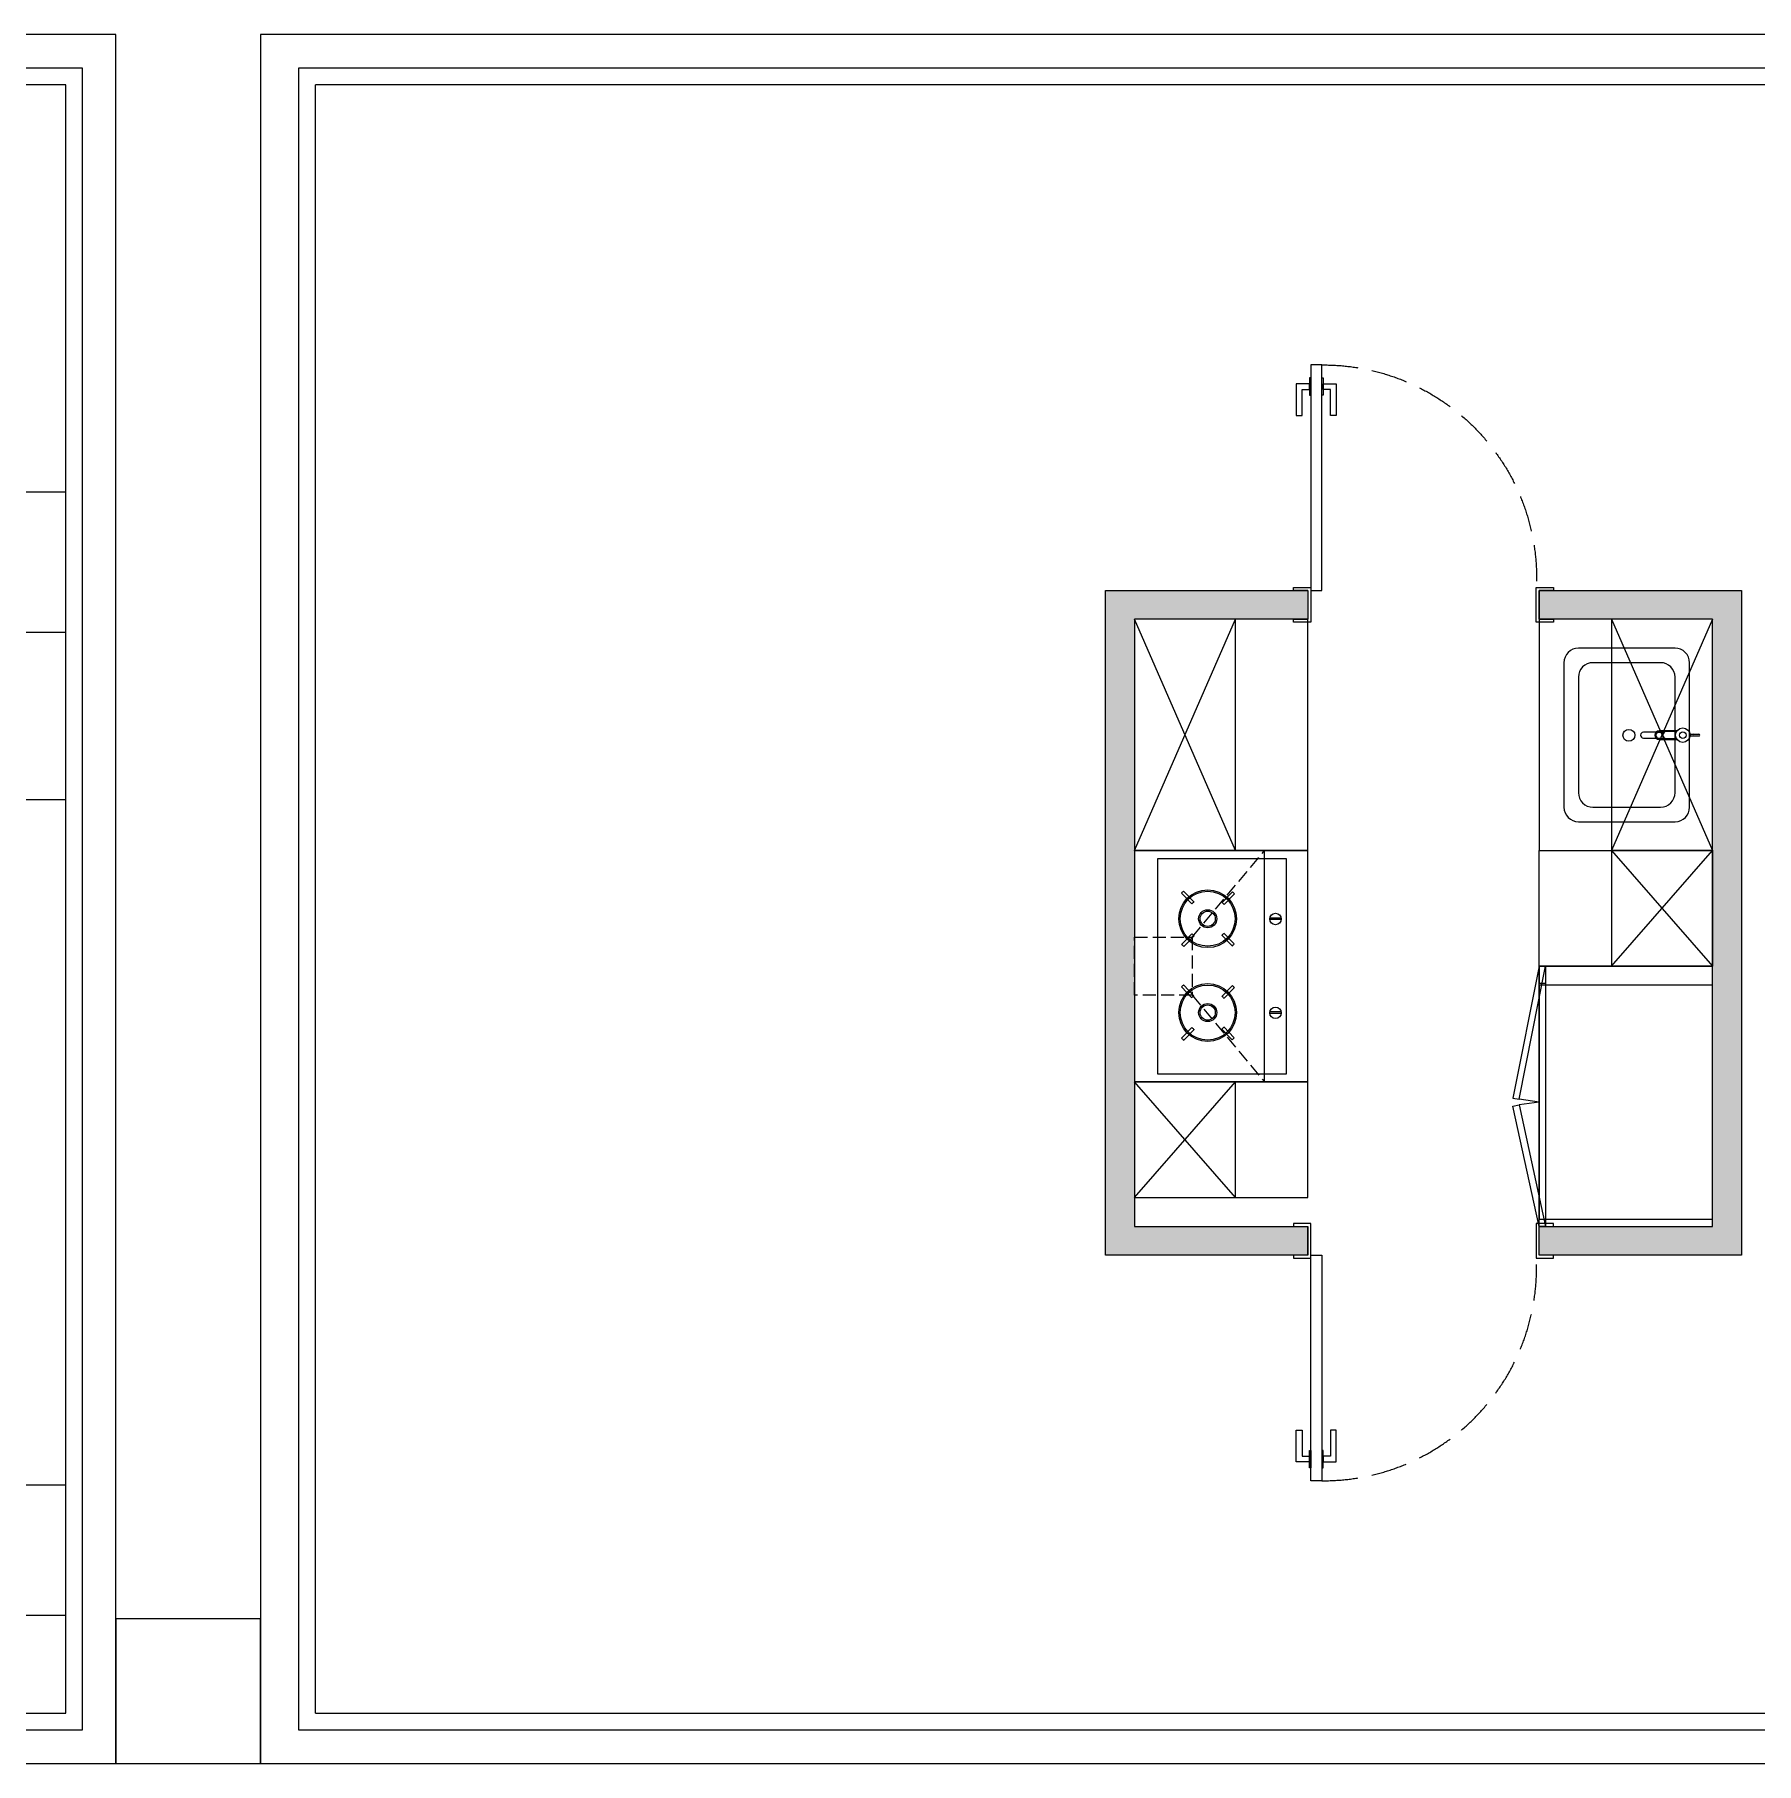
# Model space of a CAD drawing. Extents: x 422240 to 534325, y -8262 to 172635.
# Drawn here: x 479457 to 485414, y 117189 to 123170 of the extents above; entities that cross this region are included whole.
import ezdxf

# ---------------------------------------------------------------- set-up
doc = ezdxf.new("R2010")
doc.units = 0
doc.header["$LTSCALE"] = 1000
doc.header["$MEASUREMENT"] = 0
doc.linetypes.add('DASH', pattern=[0.35, 0.25, -0.1])
doc.linetypes.add('HIDDEN', pattern=[9.525, 6.35, -3.175])
doc.layers.add('PM-家具', color=146, linetype='Continuous')
doc.layers.add('WALL', color=255, linetype='Continuous')

# ---------------------------------------------------------------- blocks, each defined once
blk = doc.blocks.new('厨房摆放方案图框')
at = {"color": 251}
for p, q in [((25027, 17757), (372, 17757)), ((372, 17757), (372, 493)), ((25027, 493), (25027, 17757)), ((372, 493), (25027, 493))]:
    blk.add_line(p, q, dxfattribs=at)
for p, q in [((24853, 17583), (546, 17583)), ((546, 667), (546, 17583)), ((24853, 667), (24853, 17583)), ((21376, 13356), (24853, 13356)), ((21376, 11898), (24853, 11898)), ((21376, 10159), (24853, 10159)), ((21376, 3039), (24853, 3039)), ((21376, 1686), (24853, 1686)), ((546, 667), (24853, 667))]:
    blk.add_line(p, q)
blk.add_lwpolyline([(-25, 145), (25375, 145), (25375, 18105), (-25, 18105)], close=True)
blk = doc.blocks.new('A$C1F4B1202')
at = {"color": 251}
for p, q in [((-212.3, 327.6), (-249.5, 363.3)), ((-109.1, 328.1), (-71.8, 363.9)), ((112.3, 327.6), (75.1, 363.3)), ((215.5, 328.1), (252.7, 363.9)), ((-219, 320.2), (-256.4, 356.1)), ((-102.2, 320.8), (-64.9, 356.7)), ((105.5, 320.2), (68.1, 356.1)), ((222.3, 320.8), (259.6, 356.7)), ((-254.5, 188.3), (-217.3, 224.1)), ((-247.6, 181.1), (-210.2, 217)), ((-73.8, 180.5), (-111.1, 216.5)), ((-66.8, 187.7), (-104, 223.5)), ((70, 188.3), (107.3, 224.1)), ((77, 181.1), (114.3, 217)), ((250.8, 180.5), (213.4, 216.5)), ((257.7, 187.7), (220.5, 223.5)), ((371.9, 78.3), (-371.9, 78.3)), ((-163.2, 18.7), (-163.2, 58.2)), ((-158.2, 18.8), (-158.2, 58.1)), ((161.3, 18.7), (161.3, 58.2)), ((166.3, 18.8), (166.3, 58.1))]:
    blk.add_line(p, q, dxfattribs=at)
at = {"color": 0, "linetype": 'Continuous'}
blk.add_lwpolyline([(-371.9, 0), (371.9, 0), (371.9, 446.5), (-371.9, 446.5)], close=True, dxfattribs=at)
at = {"color": 251}
for centre, radius in [((-160.4, 273.2), 100), ((-160.4, 273.2), 95), ((164.2, 273.2), 100), ((164.2, 273.2), 95), ((-160.4, 273.2), 31.3), ((-160.4, 273.2), 26.3), ((164.2, 273.2), 31.3), ((164.2, 273.2), 26.3), ((-161.2, 38.4), 19.8), ((163.3, 38.4), 19.8)]:
    blk.add_circle(centre, radius, dxfattribs=at)
for centre, radius, start, end in [((-160.4, 273.2), 126.7, 134.67564, 139.19964), ((-160.4, 273.2), 126.7, 41.16386, 45.68755), ((164.2, 273.2), 126.7, 134.67564, 139.19964), ((164.2, 273.2), 126.7, 41.16386, 45.68755), ((-160.4, 273.2), 75.1, 133.6762, 141.30987), ((-160.4, 273.2), 75.1, 39.30452, 46.93668), ((164.2, 273.2), 75.1, 133.6762, 141.30987), ((164.2, 273.2), 75.1, 39.30452, 46.93668), ((-160.4, 273.2), 126.7, 222.04986, 226.57356), ((-160.4, 273.2), 75.1, 220.80073, 228.43289), ((-160.4, 273.2), 75.1, 310.95271, 318.58638), ((-160.4, 273.2), 126.7, 313.06294, 317.58695), ((164.2, 273.2), 126.7, 222.04986, 226.57356), ((164.2, 273.2), 75.1, 220.80073, 228.43289), ((164.2, 273.2), 75.1, 310.95271, 318.58638), ((164.2, 273.2), 126.7, 313.06294, 317.58695)]:
    blk.add_arc(centre, radius, start, end, dxfattribs=at)
blk = doc.blocks.new('灶台')
at = {"layer": 'PM-家具'}
blk.add_lwpolyline([(14600, -54543.5), (15400, -54543.5), (15400, -53943.5), (14600, -53943.5)], close=True, dxfattribs=at)
blk.add_blockref('A$C1F4B1202', (15000, -54470), dxfattribs=at)
blk = doc.blocks.new('door-swing-single1')
at = {"color": 0, "linetype": 'ByBlock'}
for points in [[(10, -10), (10, 110), (-50, 110), (-50, 100), (0, 100)], [(0, 0), (0, 100)], [(0, 0), (-50, 0), (-50, -10), (10, -10)], [(10, 0), (48, 0), (48, -780), (10, -780), (10, -10)]]:
    blk.add_lwpolyline(points, dxfattribs=at)
for points in [[(800, 0), (800, 100), (850, 100), (850, 110), (790, 110), (790, -10), (850, -10), (850, 0)], [(5, -715), (-40, -715), (-40, -605), (-20, -605), (-20, -695), (5, -695)], [(53, -715), (98, -715), (98, -605), (78, -605), (78, -695), (53, -695)], [(5, -735), (5, -675), (10, -675), (10, -735)], [(53, -735), (53, -675), (48, -675), (48, -735)]]:
    blk.add_lwpolyline(points, close=True, dxfattribs=at)
at = {"color": 250, "linetype": 'DASH', "ltscale": 0.5}
blk.add_arc((53.8, -42.6), 737.4, 269.54749, 3.31294, dxfattribs=at)
blk = doc.blocks.new('A$C3DAD4827')
for p, q in [((381.3, 219), (381.3, 249.7)), ((387.3, 219), (387.3, 249.7))]:
    blk.add_line(p, q)
at = {"color": 0, "linetype": 'Continuous'}
blk.add_lwpolyline([(370.4, 217.1), (133.7, 217.1, 0.414214), (83.7, 167.1), (83.7, -167.1, 0.414214), (133.7, -217.1), (633.7, -217.1, 0.414214), (683.7, -167.1), (683.7, 168.1, 0.428159), (633.7, 217.1), (370.4, 217.1)], format="xyb", dxfattribs=at)
blk.add_lwpolyline([(183.7, -167.1), (583.7, -167.1, 0.414214), (633.7, -117.1), (633.7, 117.1, 0.414214), (583.7, 167.1), (183.7, 167.1, 0.414214), (133.7, 117.1), (133.7, -117.1, 0.414214)], format="xyb", close=True)
for points in [[(369.3, 174), (369.3, 112.6, 1), (399.3, 112.6)], [(372.3, 172.1), (372.3, 112.6, 1), (396.3, 112.6)]]:
    blk.add_lwpolyline(points, format="xyb")
at = {"color": 251}
for points in [[(374.3, 105.9), (374.3, 130.5)], [(394.3, 105.9), (394.3, 130.5)], [(394.3, 57.7), (394.3, 101.4)]]:
    blk.add_lwpolyline(points, dxfattribs=at)
for points in [[(396.3, 112.6), (396.3, 172.1)], [(399.3, 112.6), (399.3, 174)]]:
    blk.add_lwpolyline(points)
blk.add_lwpolyline([(374.3, 101.4), (374.3, 57.7, 1), (394.3, 57.7)], format="xyb", dxfattribs=at)
blk.add_circle((384.3, 194), 25)
for centre, radius in [((384.3, 194), 11.3), ((384.9, 7.5), 20.6)]:
    blk.add_circle(centre, radius, dxfattribs=at)
for centre, radius, start, end in [((384.3, 249.7), 3, 360, 180), ((384.3, 231), 3, 180, 360), ((384.3, 137.1), 12, 180, 360)]:
    blk.add_arc(centre, radius, start, end)
blk = doc.blocks.new('水盆')
at = {"layer": 'PM-家具'}
blk.add_lwpolyline([(16316.5, -54543.5), (17116.5, -54543.5), (17116.5, -53943.5), (16316.5, -53943.5)], close=True, dxfattribs=at)
blk.add_blockref('A$C3DAD4827', (16332.8, -54240.6), dxfattribs=at)
blk = doc.blocks.new('双开门冰箱')
for p, q in [((20167.3, -54491.3, 0), (20167.3, -53891.3, 0)), ((21067.3, -53891.3, 0), (20167.3, -53891.3, 0)), ((21067.3, -54469.4, 0), (21067.3, -53891.3, 0)), ((20167.3, -54491.3, 0), (20227.3, -54491.3, 0))]:
    blk.add_line(p, q)
at = {"color": 251, "linetype": 'HIDDEN'}
for q in [(20627.8, -54559.9, 0), (20646.7, -54559.9, 0)]:
    blk.add_line((20637.3, -54491.3, 0), q, dxfattribs=at)
at = {"elevation": 0}
for points in [[(21042, -54491.3), (21042, -53891.3), (20232.6, -53891.3), (20232.6, -54491.3), (21042, -54491.3)], [(21067.3, -54491.3), (20167.3, -54491.3), (20167.3, -54469.4), (21067.3, -54469.4)], [(20227.3, -54469.4), (20227.3, -54491.3)]]:
    blk.add_lwpolyline(points, dxfattribs=at)
at = {"color": 251, "linetype": 'HIDDEN', "elevation": 0}
for points in [[(20623.3, -54582.3), (20627.8, -54559.9), (20167.3, -54469.4), (20167.3, -54491.3)], [(20651.2, -54582.3), (20646.7, -54559.9), (21067.3, -54469.4), (21067.3, -54491.3)]]:
    blk.add_lwpolyline(points, close=True, dxfattribs=at)
at = {"elevation": 0}
blk.add_lwpolyline([(21067.3, -54469.4), (21067.3, -54491.3), (20167.3, -54491.3), (20167.3, -54469.4)], close=True, dxfattribs=at)

msp = doc.modelspace()

# ---------------------------------------------------------------- hatches: boundary and pattern name
at = {"layer": 'WALL'}
h = msp.add_hatch(dxfattribs=at)
h.set_pattern_fill('钢筋混凝土', color=251, scale=10, angle=180)
h.set_pattern_definition([(225, (486357.131, 178883.946), (17.67767, -17.67767), []), (230, (486357.13, 178883.946), (-71.72602, 6.275213), [7.5, -82.5]), (175, (486357.13, 178883.946), (13.87513, -75.21921), [6, -66]), (280.4514, (486351.154, 178884.47), (-57.85094, -68.943954), [6.37402, -70.11421]), (226.1842, (486357.13, 178863.95), (-106.7241, 16.5519), [11.25, -123.75]), (276.6356, (486348.24, 178865.33), (-93.46627, -97.41179), [9.56103, -105.1713]), (171.1842, (486357.13, 178863.95), (-93.4662, -97.41186), [9, -99]), (201, (486347.13, 178868.946), (-59.690705, 40.26189), [7.5, -82.5]), (146, (486347.13, 178868.946), (-24.33153, -72.515), [6, -66]), (251.4514, (486342.16, 178872.3), (-84.02226, -32.25305), [6.37402, -70.11421]), (217.5, (486357.131, 178883.946), (-1.215986, -33.289385), [0, -65.2, 0, -67, 0, -66.25]), (187.5, (486357.13, 178883.946), (-26.306954, -39.441171), [0, -38.2, 0, -63.7, 0, -25.25]), (147.5, (486379.43, 178883.946), (-53.382244, 2.255487), [0, -25, 0, -78, 0, -103.5]), (137.5, (486389.43, 178883.946), (-58.318617, -10.0105), [0, -32.5, 0, -51.8, 0, -73.5])])
h.paths.add_polyline_path([(484662, 121246.7), (484662, 121146.7), (485262, 121146.7), (485262, 119046.7), (484662, 119046.7), (484662, 118946.7), (485362, 118946.7), (485362, 121246.7)])
h.paths.add_polyline_path([(483862, 121146.7), (483862, 121246.7), (483162, 121246.7), (483162, 118946.7), (483862, 118946.7), (483862, 119046.7), (483262, 119046.7), (483262, 121146.7)])

# ---------------------------------------------------------------- linework, layer by layer
msp.add_lwpolyline([(479738.3, 117188.8), (480238.3, 117188.8), (480238.3, 117688.8), (479738.3, 117688.8)], close=True)
at = {"layer": 'PM-家具', "color": 250}
for p, q in [((483262, 120346.7), (483612, 121146.7)), ((483612, 120346.7), (483262, 121146.7)), ((485262, 121146.7), (484912, 120346.7)), ((484912, 121146.7), (485262, 120346.7)), ((484912, 120346.7), (485262, 119946.7)), ((484912, 119946.7), (485262, 120346.7)), ((483262, 119146.7), (483612, 119546.7)), ((483612, 119146.7), (483262, 119546.7))]:
    msp.add_line(p, q, dxfattribs=at)
at = {"layer": 'PM-家具', "color": 251, "linetype": 'DASH', "ltscale": 0.18}
for p, q in [((483462, 120046.7), (483712, 120346.7)), ((483462, 119846.7), (483712, 119546.7))]:
    msp.add_line(p, q, dxfattribs=at)
at = {"layer": 'PM-家具'}
for points in [[(483262, 121146.7), (483262, 120346.7), (483862, 120346.7), (483862, 121146.7)], [(484662, 120346.7), (485262, 120346.7), (485262, 119946.7), (484662, 119946.7)], [(483262, 119546.7), (483262, 119146.7), (483862, 119146.7), (483862, 119546.7)]]:
    msp.add_lwpolyline(points, close=True, dxfattribs=at)
at = {"layer": 'PM-家具', "color": 251}
for points in [[(483612, 120346.7), (483612, 121146.7), (483262, 121146.7), (483262, 120346.7)], [(484912, 121146.7), (484912, 120346.7), (485262, 120346.7), (485262, 121146.7)], [(483712, 119546.7), (483712, 120346.7), (483262, 120346.7), (483262, 119546.7)], [(484912, 120346.7), (484912, 119946.7), (485262, 119946.7), (485262, 120346.7)], [(483612, 119146.7), (483612, 119546.7), (483262, 119546.7), (483262, 119146.7)]]:
    msp.add_lwpolyline(points, close=True, dxfattribs=at)
at = {"layer": 'PM-家具', "color": 251, "linetype": 'DASH', "ltscale": 0.18}
msp.add_lwpolyline([(483262, 119846.7), (483262, 120046.7), (483462, 120046.7), (483462, 119846.7)], close=True, dxfattribs=at)
at = {"layer": 'WALL'}
for points in [[(483862, 121146.7), (483262, 121146.7), (483262, 119046.7), (483862, 119046.7), (483862, 118946.7), (483162, 118946.7), (483162, 121246.7), (483862, 121246.7), (483862, 121146.7)], [(484662, 121246.7), (485362, 121246.7), (485362, 118946.7), (484662, 118946.7), (484662, 119046.7), (485262, 119046.7), (485262, 121146.7), (484662, 121146.7), (484662, 121246.7)]]:
    msp.add_lwpolyline(points, dxfattribs=at)

# ---------------------------------------------------------------- block references
at = {"xscale": 0.3330153595476334, "yscale": 0.3330153595476334, "zscale": 0.3330153595476334}
for p in [(471288.2, 117140.4), (480246.6, 117140.4)]:
    msp.add_blockref('厨房摆放方案图框', p, dxfattribs=at)
at = {"layer": 'PM-家具', "xscale": -1, "rotation": 180}
msp.add_blockref('door-swing-single1', (483862, 121246.7), dxfattribs=at)
at = {"layer": 'PM-家具'}
for name, p, rotation in [('水盆', (539205.5, 137463.2), 270), ('灶台', (429318.5, 104946.7), 90), ('双开门冰箱', (539153.3, 140114, 0), 270)]:
    msp.add_blockref(name, p, dxfattribs=dict(at, rotation=rotation))
msp.add_blockref('door-swing-single1', (483862, 118946.7), dxfattribs=at)

doc.saveas('drawing.dxf')
